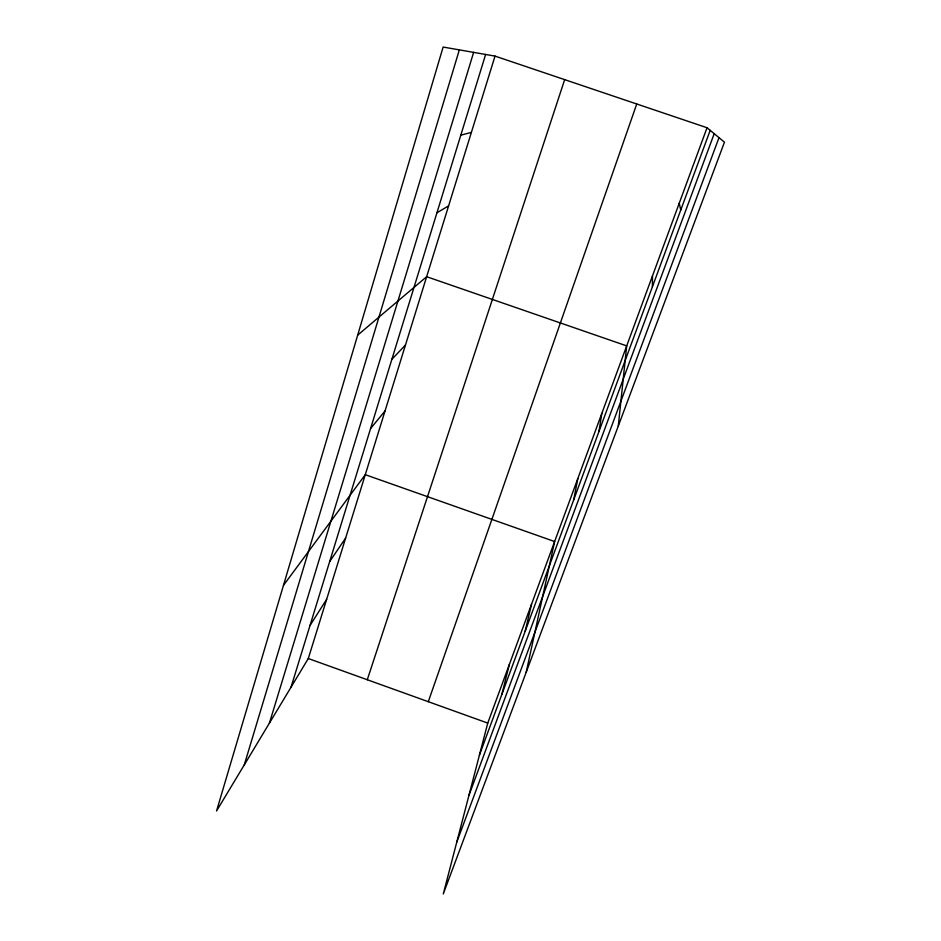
<?xml version="1.0" encoding="UTF-8"?>
<svg xmlns="http://www.w3.org/2000/svg" width="941" height="941" viewBox="0 0 941 941"><rect width="100%" height="100%" fill="white"/><g stroke="black" fill="none" stroke-linecap="round" stroke-linejoin="round"><path stroke-width="1.41" d="M652.395 286.84L652.489 275.854M618.296 426.014L626.694 345.888L426.649 276.701L357.674 335.161M598.935 431.566L601.817 413.428M573.681 499.93L577.809 478.604M526.207 672.227L554.625 541.545L365.284 474.687L283.453 585.396M525.172 631.258L531.559 604.157M501.871 694.352L509.281 664.64M707.044 127.741L487.756 723.088L443.282 893.95L724.452 142.185L707.044 127.741L495.025 56.107L443.129 47.05L216.548 810.977L308.295 658.524L495.025 56.107M244.284 764.88L459.337 49.873M269.42 723.123L473.629 52.367M291.028 687.212L485.627 54.46M367.284 679.743L564.671 79.632M428.296 701.692L636.751 103.992M479.392 755.211L710.184 130.352M468.924 795.427L714.207 133.681M456.75 842.23L719.006 137.657M310.001 625.53L326.645 599.323M329.656 561.589L345.629 538.087M370.578 428.543L385.022 410.982M391.868 359.309L405.465 345.029M436.93 212.795L448.61 205.867M460.796 135.186L471.382 132.387M308.295 658.524L487.756 723.088M679.249 203.185L680.719 210.149"/></g></svg>
